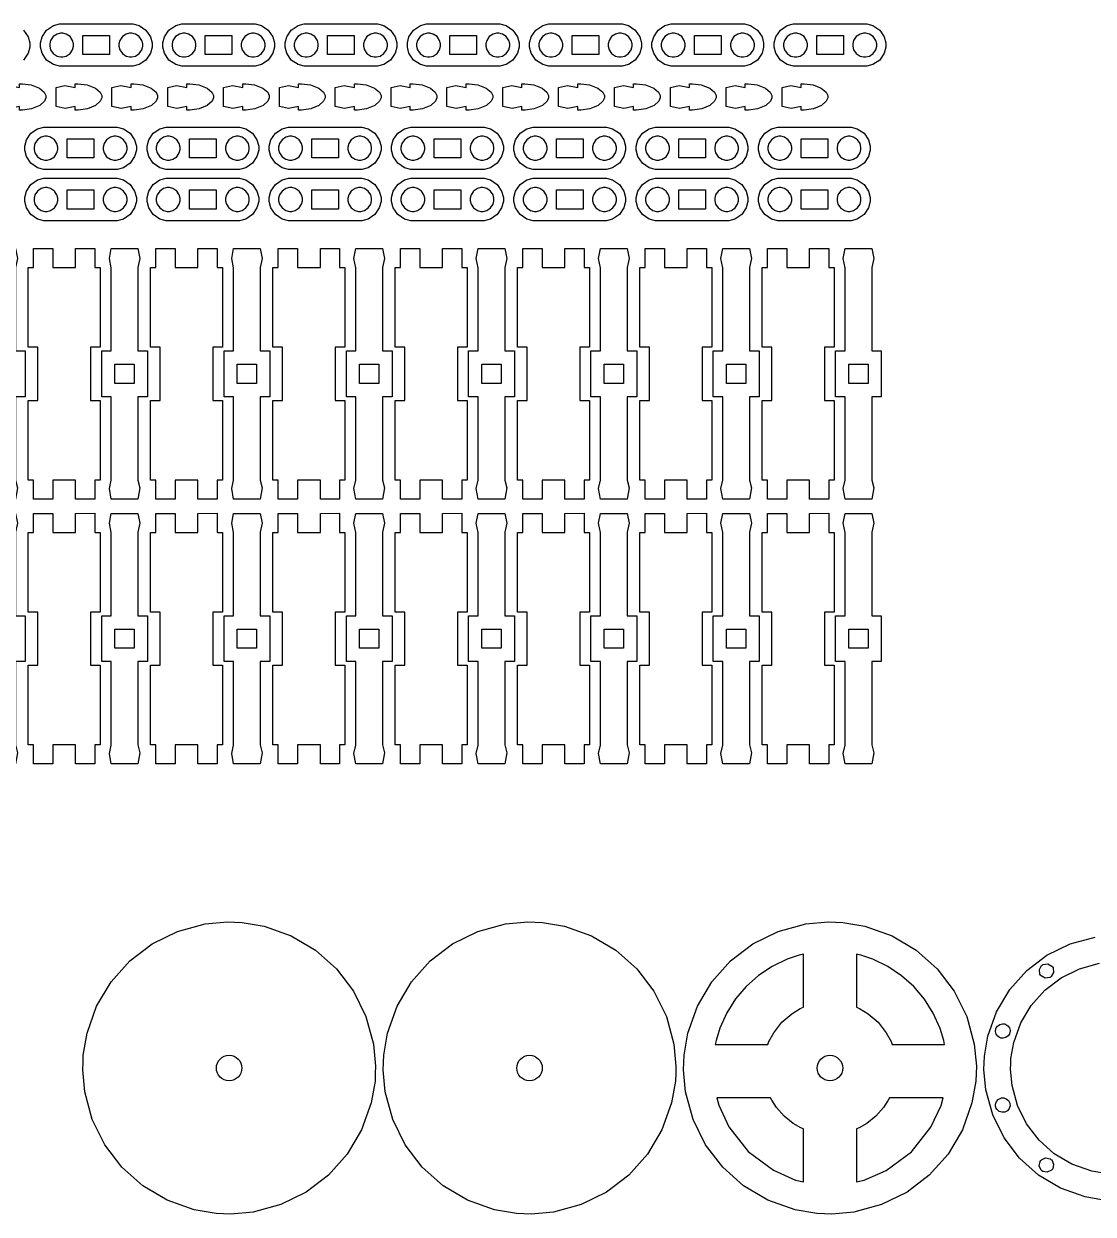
# Model space of a CAD drawing. Extents: x -158 to 1119, y 475 to 1777.
# Drawn here: x 741.7 to 909.5, y 636.1 to 822.9 of the extents above; entities that cross this region are included whole.
import ezdxf

# ---------------------------------------------------------------- set-up
doc = ezdxf.new("R2010")
doc.units = 0
doc.header["$MEASUREMENT"] = 0

msp = doc.modelspace()

# ---------------------------------------------------------------- linework, layer by layer
at = {"color": 0}
for points in [[(741.66, 821.88), (742.38, 820.82), (742.64, 819.85), (742.64, 819.52), (742.64, 819.2), (742.38, 818.23), (741.66, 817.17)], [(911.37, 638.28), (908.24, 638.82), (904.37, 640.19), (900.91, 642.24), (897.92, 644.9), (895.5, 648.08), (893.71, 651.68), (892.64, 655.63), (892.34, 658.8), (892.38, 659.84), (892.42, 660.89), (892.97, 664.02), (894.33, 667.88), (896.39, 671.34), (899.05, 674.32), (902.23, 676.74), (905.85, 678.53), (909.81, 679.59)], [(911.74, 642.43), (909.24, 642.87), (906.15, 643.96), (903.37, 645.6), (900.98, 647.73), (899.04, 650.27), (897.61, 653.16), (896.76, 656.32), (896.51, 658.85), (896.55, 659.68), (896.58, 660.52), (897.02, 663.03), (898.11, 666.11), (899.76, 668.88), (901.89, 671.27), (904.43, 673.21), (907.32, 674.63), (910.49, 675.48)]]:
    msp.add_lwpolyline(points, dxfattribs=at)
for points in [[(758.82, 822.86), (759.8, 822.59), (760.85, 821.88), (761.57, 820.82), (761.83, 819.85), (761.83, 819.52), (761.83, 819.2), (761.57, 818.23), (760.85, 817.17), (759.8, 816.45), (758.82, 816.19), (758.5, 816.19), (747.65, 816.19), (747.32, 816.19), (746.35, 816.45), (745.29, 817.17), (744.57, 818.23), (744.31, 819.2), (744.31, 819.52), (744.31, 819.85), (744.57, 820.82), (745.29, 821.88), (746.35, 822.59), (747.32, 822.86), (747.65, 822.86), (758.5, 822.86)], [(778.01, 822.86), (778.98, 822.59), (780.04, 821.88), (780.76, 820.82), (781.02, 819.85), (781.02, 819.52), (781.02, 819.2), (780.76, 818.23), (780.04, 817.17), (778.98, 816.45), (778.01, 816.19), (777.68, 816.19), (766.84, 816.19), (766.51, 816.19), (765.54, 816.45), (764.48, 817.17), (763.76, 818.23), (763.5, 819.2), (763.5, 819.52), (763.5, 819.85), (763.76, 820.82), (764.48, 821.88), (765.54, 822.59), (766.51, 822.86), (766.84, 822.86), (777.68, 822.86)], [(797.2, 822.86), (798.17, 822.59), (799.24, 821.88), (799.95, 820.82), (800.21, 819.85), (800.21, 819.52), (800.21, 819.2), (799.95, 818.23), (799.24, 817.17), (798.17, 816.45), (797.2, 816.19), (796.88, 816.19), (786.03, 816.19), (785.7, 816.19), (784.73, 816.45), (783.67, 817.17), (782.95, 818.23), (782.69, 819.2), (782.69, 819.52), (782.69, 819.85), (782.95, 820.82), (783.67, 821.88), (784.73, 822.59), (785.7, 822.86), (786.03, 822.86), (796.88, 822.86)], [(816.39, 822.86), (817.36, 822.59), (818.42, 821.88), (819.14, 820.82), (819.4, 819.85), (819.4, 819.52), (819.4, 819.2), (819.14, 818.23), (818.42, 817.17), (817.36, 816.45), (816.39, 816.19), (816.06, 816.19), (805.22, 816.19), (804.89, 816.19), (803.92, 816.45), (802.86, 817.17), (802.14, 818.23), (801.88, 819.2), (801.88, 819.52), (801.88, 819.85), (802.14, 820.82), (802.86, 821.88), (803.92, 822.59), (804.89, 822.86), (805.22, 822.86), (816.06, 822.86)], [(835.58, 822.86), (836.55, 822.59), (837.61, 821.88), (838.33, 820.82), (838.59, 819.85), (838.59, 819.52), (838.59, 819.2), (838.33, 818.23), (837.61, 817.17), (836.55, 816.45), (835.58, 816.19), (835.25, 816.19), (824.41, 816.19), (824.08, 816.19), (823.11, 816.45), (822.05, 817.17), (821.33, 818.23), (821.07, 819.2), (821.07, 819.52), (821.07, 819.85), (821.33, 820.82), (822.05, 821.88), (823.11, 822.59), (824.08, 822.86), (824.41, 822.86), (835.25, 822.86)], [(854.77, 822.86), (855.74, 822.59), (856.8, 821.88), (857.52, 820.82), (857.78, 819.85), (857.78, 819.52), (857.78, 819.2), (857.52, 818.23), (856.8, 817.17), (855.74, 816.45), (854.77, 816.19), (854.45, 816.19), (843.6, 816.19), (843.27, 816.19), (842.3, 816.45), (841.24, 817.17), (840.53, 818.23), (840.26, 819.2), (840.26, 819.52), (840.26, 819.85), (840.53, 820.82), (841.24, 821.88), (842.3, 822.59), (843.27, 822.86), (843.6, 822.86), (854.45, 822.86)], [(873.96, 822.86), (874.93, 822.59), (875.99, 821.88), (876.71, 820.82), (876.97, 819.85), (876.97, 819.52), (876.97, 819.2), (876.71, 818.23), (875.99, 817.17), (874.93, 816.45), (873.96, 816.19), (873.63, 816.19), (862.79, 816.19), (862.46, 816.19), (861.49, 816.45), (860.43, 817.17), (859.71, 818.23), (859.45, 819.2), (859.45, 819.52), (859.45, 819.85), (859.71, 820.82), (860.43, 821.88), (861.49, 822.59), (862.46, 822.86), (862.79, 822.86), (873.63, 822.86)], [(747.47, 821.4), (746.92, 821.25), (746.32, 820.85), (745.92, 820.25), (745.77, 819.71), (745.77, 819.52), (745.77, 819.34), (745.92, 818.79), (746.32, 818.2), (746.92, 817.8), (747.47, 817.65), (747.65, 817.65), (747.83, 817.65), (748.38, 817.8), (748.97, 818.2), (749.37, 818.79), (749.52, 819.34), (749.52, 819.52), (749.52, 819.71), (749.37, 820.25), (748.97, 820.85), (748.38, 821.25), (747.83, 821.4), (747.65, 821.4)], [(755.16, 821.02), (755.16, 818.02), (750.99, 818.02), (750.99, 821.02)], [(758.31, 821.4), (757.77, 821.25), (757.17, 820.85), (756.77, 820.25), (756.62, 819.71), (756.62, 819.52), (756.62, 819.34), (756.77, 818.79), (757.17, 818.2), (757.77, 817.8), (758.31, 817.65), (758.5, 817.65), (758.68, 817.65), (759.22, 817.8), (759.82, 818.2), (760.22, 818.79), (760.37, 819.34), (760.37, 819.52), (760.37, 819.71), (760.22, 820.25), (759.82, 820.85), (759.22, 821.25), (758.68, 821.4), (758.5, 821.4)], [(766.65, 821.4), (766.11, 821.25), (765.51, 820.85), (765.11, 820.25), (764.96, 819.71), (764.96, 819.52), (764.96, 819.34), (765.11, 818.79), (765.51, 818.2), (766.11, 817.8), (766.65, 817.65), (766.84, 817.65), (767.02, 817.65), (767.57, 817.8), (768.16, 818.2), (768.57, 818.79), (768.71, 819.34), (768.71, 819.52), (768.71, 819.71), (768.57, 820.25), (768.16, 820.85), (767.57, 821.25), (767.02, 821.4), (766.84, 821.4)], [(774.35, 821.02), (774.35, 818.02), (770.18, 818.02), (770.18, 821.02)], [(777.5, 821.4), (776.95, 821.25), (776.36, 820.85), (775.96, 820.25), (775.81, 819.71), (775.81, 819.52), (775.81, 819.34), (775.96, 818.79), (776.36, 818.2), (776.95, 817.8), (777.5, 817.65), (777.68, 817.65), (777.87, 817.65), (778.42, 817.8), (779.01, 818.2), (779.41, 818.79), (779.56, 819.34), (779.56, 819.52), (779.56, 819.71), (779.41, 820.25), (779.01, 820.85), (778.42, 821.25), (777.87, 821.4), (777.68, 821.4)], [(785.84, 821.4), (785.3, 821.25), (784.7, 820.85), (784.3, 820.25), (784.15, 819.71), (784.15, 819.52), (784.15, 819.34), (784.3, 818.79), (784.7, 818.2), (785.3, 817.8), (785.84, 817.65), (786.03, 817.65), (786.21, 817.65), (786.76, 817.8), (787.35, 818.2), (787.76, 818.79), (787.9, 819.34), (787.9, 819.52), (787.9, 819.71), (787.76, 820.25), (787.35, 820.85), (786.76, 821.25), (786.21, 821.4), (786.03, 821.4)], [(793.54, 821.02), (793.54, 818.02), (789.37, 818.02), (789.37, 821.02)], [(796.69, 821.4), (796.15, 821.25), (795.55, 820.85), (795.15, 820.25), (795, 819.71), (795, 819.52), (795, 819.34), (795.15, 818.79), (795.55, 818.2), (796.15, 817.8), (796.69, 817.65), (796.88, 817.65), (797.06, 817.65), (797.61, 817.8), (798.2, 818.2), (798.6, 818.79), (798.75, 819.34), (798.75, 819.52), (798.75, 819.71), (798.6, 820.25), (798.2, 820.85), (797.61, 821.25), (797.06, 821.4), (796.88, 821.4)], [(805.04, 821.4), (804.49, 821.25), (803.89, 820.85), (803.49, 820.25), (803.34, 819.71), (803.34, 819.52), (803.34, 819.34), (803.49, 818.79), (803.89, 818.2), (804.49, 817.8), (805.04, 817.65), (805.22, 817.65), (805.4, 817.65), (805.95, 817.8), (806.55, 818.2), (806.95, 818.79), (807.09, 819.34), (807.09, 819.52), (807.09, 819.71), (806.95, 820.25), (806.55, 820.85), (805.95, 821.25), (805.4, 821.4), (805.22, 821.4)], [(812.73, 821.02), (812.73, 818.02), (808.56, 818.02), (808.56, 821.02)], [(815.88, 821.4), (815.33, 821.25), (814.74, 820.85), (814.33, 820.25), (814.19, 819.71), (814.19, 819.52), (814.19, 819.34), (814.33, 818.79), (814.74, 818.2), (815.33, 817.8), (815.88, 817.65), (816.06, 817.65), (816.25, 817.65), (816.79, 817.8), (817.39, 818.2), (817.79, 818.79), (817.94, 819.34), (817.94, 819.52), (817.94, 819.71), (817.79, 820.25), (817.39, 820.85), (816.79, 821.25), (816.25, 821.4), (816.06, 821.4)], [(824.23, 821.4), (823.68, 821.25), (823.08, 820.85), (822.68, 820.25), (822.53, 819.71), (822.53, 819.52), (822.53, 819.34), (822.68, 818.79), (823.08, 818.2), (823.68, 817.8), (824.23, 817.65), (824.41, 817.65), (824.59, 817.65), (825.14, 817.8), (825.73, 818.2), (826.14, 818.79), (826.28, 819.34), (826.28, 819.52), (826.28, 819.71), (826.14, 820.25), (825.73, 820.85), (825.14, 821.25), (824.59, 821.4), (824.41, 821.4)], [(831.92, 821.02), (831.92, 818.02), (827.75, 818.02), (827.75, 821.02)], [(835.07, 821.4), (834.52, 821.25), (833.93, 820.85), (833.53, 820.25), (833.38, 819.71), (833.38, 819.52), (833.38, 819.34), (833.53, 818.79), (833.93, 818.2), (834.52, 817.8), (835.07, 817.65), (835.25, 817.65), (835.44, 817.65), (835.98, 817.8), (836.58, 818.2), (836.98, 818.79), (837.13, 819.34), (837.13, 819.52), (837.13, 819.71), (836.98, 820.25), (836.58, 820.85), (835.98, 821.25), (835.44, 821.4), (835.25, 821.4)], [(843.41, 821.4), (842.87, 821.25), (842.27, 820.85), (841.87, 820.25), (841.72, 819.71), (841.72, 819.52), (841.72, 819.34), (841.87, 818.79), (842.27, 818.2), (842.87, 817.8), (843.41, 817.65), (843.6, 817.65), (843.78, 817.65), (844.33, 817.8), (844.92, 818.2), (845.33, 818.79), (845.47, 819.34), (845.47, 819.52), (845.47, 819.71), (845.33, 820.25), (844.92, 820.85), (844.33, 821.25), (843.78, 821.4), (843.6, 821.4)], [(851.11, 821.02), (851.11, 818.02), (846.94, 818.02), (846.94, 821.02)], [(854.26, 821.4), (853.72, 821.25), (853.12, 820.85), (852.72, 820.25), (852.57, 819.71), (852.57, 819.52), (852.57, 819.34), (852.72, 818.79), (853.12, 818.2), (853.72, 817.8), (854.26, 817.65), (854.45, 817.65), (854.63, 817.65), (855.17, 817.8), (855.77, 818.2), (856.17, 818.79), (856.32, 819.34), (856.32, 819.52), (856.32, 819.71), (856.17, 820.25), (855.77, 820.85), (855.17, 821.25), (854.63, 821.4), (854.45, 821.4)], [(862.61, 821.4), (862.06, 821.25), (861.46, 820.85), (861.06, 820.25), (860.91, 819.71), (860.91, 819.52), (860.91, 819.34), (861.06, 818.79), (861.46, 818.2), (862.06, 817.8), (862.61, 817.65), (862.79, 817.65), (862.97, 817.65), (863.52, 817.8), (864.12, 818.2), (864.51, 818.79), (864.67, 819.34), (864.67, 819.52), (864.67, 819.71), (864.51, 820.25), (864.12, 820.85), (863.52, 821.25), (862.97, 821.4), (862.79, 821.4)], [(870.3, 821.02), (870.3, 818.02), (866.13, 818.02), (866.13, 821.02)], [(873.45, 821.4), (872.9, 821.25), (872.31, 820.85), (871.9, 820.25), (871.76, 819.71), (871.76, 819.52), (871.76, 819.34), (871.9, 818.79), (872.31, 818.2), (872.9, 817.8), (873.45, 817.65), (873.63, 817.65), (873.82, 817.65), (874.36, 817.8), (874.96, 818.2), (875.36, 818.79), (875.51, 819.34), (875.51, 819.52), (875.51, 819.71), (875.36, 820.25), (874.96, 820.85), (874.36, 821.25), (873.82, 821.4), (873.63, 821.4)], [(739.41, 813.17), (741.01, 812.87), (741.01, 813.46), (741.48, 813.46), (742.88, 813.27), (744.18, 812.78), (744.93, 812.12), (745.18, 811.6), (745.18, 811.43), (745.18, 811.25), (744.95, 810.72), (744.22, 810.03), (742.93, 809.5), (741.49, 809.29), (741.01, 809.29), (741.01, 809.88), (739.45, 809.58), (738.01, 809.88), (738.01, 812.87)], [(748.17, 813.17), (749.77, 812.87), (749.77, 813.46), (750.24, 813.46), (751.64, 813.27), (752.94, 812.78), (753.7, 812.12), (753.94, 811.6), (753.94, 811.43), (753.94, 811.25), (753.71, 810.72), (752.98, 810.03), (751.69, 809.5), (750.25, 809.29), (749.77, 809.29), (749.77, 809.88), (748.21, 809.58), (746.77, 809.88), (746.77, 812.87)], [(756.93, 813.17), (758.53, 812.87), (758.53, 813.46), (759, 813.46), (760.4, 813.27), (761.7, 812.78), (762.46, 812.12), (762.71, 811.6), (762.71, 811.43), (762.71, 811.25), (762.47, 810.72), (761.74, 810.03), (760.45, 809.5), (759.01, 809.29), (758.53, 809.29), (758.53, 809.88), (756.97, 809.58), (755.53, 809.88), (755.53, 812.87)], [(765.69, 813.17), (767.29, 812.87), (767.29, 813.46), (767.76, 813.46), (769.16, 813.27), (770.46, 812.78), (771.21, 812.12), (771.47, 811.6), (771.47, 811.43), (771.47, 811.25), (771.24, 810.72), (770.5, 810.03), (769.21, 809.5), (767.77, 809.29), (767.29, 809.29), (767.29, 809.88), (765.73, 809.58), (764.29, 809.88), (764.29, 812.87)], [(774.45, 813.17), (776.05, 812.87), (776.05, 813.46), (776.52, 813.46), (777.92, 813.27), (779.22, 812.78), (779.98, 812.12), (780.22, 811.6), (780.22, 811.43), (780.22, 811.25), (780, 810.72), (779.27, 810.03), (777.97, 809.5), (776.53, 809.29), (776.05, 809.29), (776.05, 809.88), (774.5, 809.58), (773.05, 809.88), (773.05, 812.87)], [(783.21, 813.17), (784.81, 812.87), (784.81, 813.46), (785.28, 813.46), (786.68, 813.27), (787.98, 812.78), (788.74, 812.12), (788.99, 811.6), (788.99, 811.43), (788.99, 811.25), (788.75, 810.72), (788.02, 810.03), (786.73, 809.5), (785.29, 809.29), (784.81, 809.29), (784.81, 809.88), (783.26, 809.58), (781.81, 809.88), (781.81, 812.87)], [(791.97, 813.17), (793.57, 812.87), (793.57, 813.46), (794.04, 813.46), (795.44, 813.27), (796.74, 812.78), (797.5, 812.12), (797.75, 811.6), (797.75, 811.43), (797.75, 811.25), (797.52, 810.72), (796.78, 810.03), (795.49, 809.5), (794.05, 809.29), (793.57, 809.29), (793.57, 809.88), (792.01, 809.58), (790.57, 809.88), (790.57, 812.87)], [(800.73, 813.17), (802.34, 812.87), (802.34, 813.46), (802.8, 813.46), (804.2, 813.27), (805.5, 812.78), (806.26, 812.12), (806.51, 811.6), (806.51, 811.43), (806.51, 811.25), (806.28, 810.72), (805.55, 810.03), (804.25, 809.5), (802.81, 809.29), (802.34, 809.29), (802.34, 809.88), (800.78, 809.58), (799.33, 809.88), (799.33, 812.87)], [(809.49, 813.17), (811.1, 812.87), (811.1, 813.46), (811.56, 813.46), (812.96, 813.27), (814.26, 812.78), (815.02, 812.12), (815.27, 811.6), (815.27, 811.43), (815.27, 811.25), (815.04, 810.72), (814.31, 810.03), (813.01, 809.5), (811.57, 809.29), (811.1, 809.29), (811.1, 809.88), (809.54, 809.58), (808.09, 809.88), (808.09, 812.87)], [(818.25, 813.17), (819.86, 812.87), (819.86, 813.46), (820.32, 813.46), (821.72, 813.27), (823.02, 812.78), (823.78, 812.12), (824.03, 811.6), (824.03, 811.43), (824.03, 811.25), (823.8, 810.72), (823.07, 810.03), (821.77, 809.5), (820.34, 809.29), (819.86, 809.29), (819.86, 809.88), (818.3, 809.58), (816.85, 809.88), (816.85, 812.87)], [(827.01, 813.17), (828.62, 812.87), (828.62, 813.46), (829.08, 813.46), (830.48, 813.27), (831.78, 812.78), (832.54, 812.12), (832.79, 811.6), (832.79, 811.43), (832.79, 811.25), (832.56, 810.72), (831.83, 810.03), (830.53, 809.5), (829.1, 809.29), (828.62, 809.29), (828.62, 809.88), (827.06, 809.58), (825.61, 809.88), (825.61, 812.87)], [(835.77, 813.17), (837.38, 812.87), (837.38, 813.46), (837.84, 813.46), (839.24, 813.27), (840.54, 812.78), (841.3, 812.12), (841.55, 811.6), (841.55, 811.43), (841.55, 811.25), (841.32, 810.72), (840.59, 810.03), (839.29, 809.5), (837.85, 809.29), (837.38, 809.29), (837.38, 809.88), (835.82, 809.58), (834.38, 809.88), (834.38, 812.87)], [(844.54, 813.17), (846.14, 812.87), (846.14, 813.46), (846.6, 813.46), (848, 813.27), (849.31, 812.78), (850.06, 812.12), (850.31, 811.6), (850.31, 811.43), (850.31, 811.25), (850.08, 810.72), (849.35, 810.03), (848.06, 809.5), (846.62, 809.29), (846.14, 809.29), (846.14, 809.88), (844.58, 809.58), (843.14, 809.88), (843.14, 812.87)], [(853.3, 813.17), (854.9, 812.87), (854.9, 813.46), (855.37, 813.46), (856.76, 813.27), (858.07, 812.78), (858.82, 812.12), (859.07, 811.6), (859.07, 811.43), (859.07, 811.25), (858.84, 810.72), (858.11, 810.03), (856.82, 809.5), (855.38, 809.29), (854.9, 809.29), (854.9, 809.88), (853.34, 809.58), (851.9, 809.88), (851.9, 812.87)], [(862.06, 813.17), (863.66, 812.87), (863.66, 813.46), (864.13, 813.46), (865.53, 813.27), (866.82, 812.78), (867.58, 812.12), (867.83, 811.6), (867.83, 811.43), (867.83, 811.25), (867.6, 810.72), (866.87, 810.03), (865.58, 809.5), (864.14, 809.29), (863.66, 809.29), (863.66, 809.88), (862.1, 809.58), (860.66, 809.88), (860.66, 812.87)], [(756.35, 806.66), (757.33, 806.4), (758.39, 805.69), (759.1, 804.63), (759.37, 803.66), (759.37, 803.34), (759.37, 803.01), (759.1, 802.04), (758.39, 800.98), (757.33, 800.27), (756.35, 800), (756.03, 800), (745.18, 800), (744.86, 800), (743.88, 800.27), (742.82, 800.98), (742.11, 802.04), (741.85, 803.01), (741.85, 803.34), (741.85, 803.66), (742.11, 804.63), (742.82, 805.69), (743.88, 806.4), (744.86, 806.66), (745.18, 806.66), (756.03, 806.66)], [(745, 805.21), (744.45, 805.06), (743.86, 804.66), (743.45, 804.06), (743.31, 803.52), (743.31, 803.34), (743.31, 803.15), (743.45, 802.61), (743.86, 802.01), (744.45, 801.61), (745, 801.46), (745.18, 801.46), (745.36, 801.46), (745.91, 801.61), (746.51, 802.01), (746.91, 802.61), (747.06, 803.15), (747.06, 803.34), (747.06, 803.52), (746.91, 804.06), (746.51, 804.66), (745.91, 805.06), (745.36, 805.21), (745.18, 805.21)], [(755.84, 805.21), (755.3, 805.06), (754.7, 804.66), (754.3, 804.06), (754.15, 803.52), (754.15, 803.34), (754.15, 803.15), (754.3, 802.61), (754.7, 802.01), (755.3, 801.61), (755.84, 801.46), (756.03, 801.46), (756.21, 801.46), (756.76, 801.61), (757.35, 802.01), (757.76, 802.61), (757.9, 803.15), (757.9, 803.34), (757.9, 803.52), (757.76, 804.06), (757.35, 804.66), (756.76, 805.06), (756.21, 805.21), (756.03, 805.21)], [(775.54, 806.66), (776.52, 806.4), (777.58, 805.69), (778.29, 804.63), (778.56, 803.66), (778.56, 803.34), (778.56, 803.01), (778.29, 802.04), (777.58, 800.98), (776.52, 800.27), (775.54, 800), (775.22, 800), (764.37, 800), (764.05, 800), (763.07, 800.27), (762.01, 800.98), (761.3, 802.04), (761.04, 803.01), (761.04, 803.34), (761.04, 803.66), (761.3, 804.63), (762.01, 805.69), (763.07, 806.4), (764.05, 806.66), (764.37, 806.66), (775.22, 806.66)], [(764.19, 805.21), (763.64, 805.06), (763.04, 804.66), (762.64, 804.06), (762.5, 803.52), (762.5, 803.34), (762.5, 803.15), (762.64, 802.61), (763.04, 802.01), (763.64, 801.61), (764.19, 801.46), (764.37, 801.46), (764.55, 801.46), (765.1, 801.61), (765.7, 802.01), (766.1, 802.61), (766.25, 803.15), (766.25, 803.34), (766.25, 803.52), (766.1, 804.06), (765.7, 804.66), (765.1, 805.06), (764.55, 805.21), (764.37, 805.21)], [(775.04, 805.21), (774.49, 805.06), (773.89, 804.66), (773.49, 804.06), (773.35, 803.52), (773.35, 803.34), (773.35, 803.15), (773.49, 802.61), (773.89, 802.01), (774.49, 801.61), (775.04, 801.46), (775.22, 801.46), (775.4, 801.46), (775.95, 801.61), (776.55, 802.01), (776.95, 802.61), (777.09, 803.15), (777.09, 803.34), (777.09, 803.52), (776.95, 804.06), (776.55, 804.66), (775.95, 805.06), (775.4, 805.21), (775.22, 805.21)], [(794.73, 806.66), (795.71, 806.4), (796.77, 805.69), (797.48, 804.63), (797.75, 803.66), (797.75, 803.34), (797.75, 803.01), (797.48, 802.04), (796.77, 800.98), (795.71, 800.27), (794.73, 800), (794.41, 800), (783.56, 800), (783.24, 800), (782.26, 800.27), (781.2, 800.98), (780.49, 802.04), (780.22, 803.01), (780.22, 803.34), (780.22, 803.66), (780.49, 804.63), (781.2, 805.69), (782.26, 806.4), (783.24, 806.66), (783.56, 806.66), (794.41, 806.66)], [(783.38, 805.21), (782.83, 805.06), (782.24, 804.66), (781.83, 804.06), (781.69, 803.52), (781.69, 803.34), (781.69, 803.15), (781.83, 802.61), (782.24, 802.01), (782.83, 801.61), (783.38, 801.46), (783.56, 801.46), (783.75, 801.46), (784.29, 801.61), (784.89, 802.01), (785.29, 802.61), (785.44, 803.15), (785.44, 803.34), (785.44, 803.52), (785.29, 804.06), (784.89, 804.66), (784.29, 805.06), (783.75, 805.21), (783.56, 805.21)], [(794.23, 805.21), (793.68, 805.06), (793.08, 804.66), (792.68, 804.06), (792.53, 803.52), (792.53, 803.34), (792.53, 803.15), (792.68, 802.61), (793.08, 802.01), (793.68, 801.61), (794.23, 801.46), (794.41, 801.46), (794.59, 801.46), (795.14, 801.61), (795.73, 802.01), (796.14, 802.61), (796.28, 803.15), (796.28, 803.34), (796.28, 803.52), (796.14, 804.06), (795.73, 804.66), (795.14, 805.06), (794.59, 805.21), (794.41, 805.21)], [(813.92, 806.66), (814.9, 806.4), (815.96, 805.69), (816.67, 804.63), (816.94, 803.66), (816.94, 803.34), (816.94, 803.01), (816.67, 802.04), (815.96, 800.98), (814.9, 800.27), (813.92, 800), (813.6, 800), (802.75, 800), (802.43, 800), (801.45, 800.27), (800.39, 800.98), (799.68, 802.04), (799.42, 803.01), (799.42, 803.34), (799.42, 803.66), (799.68, 804.63), (800.39, 805.69), (801.45, 806.4), (802.43, 806.66), (802.75, 806.66), (813.6, 806.66)], [(802.57, 805.21), (802.02, 805.06), (801.43, 804.66), (801.02, 804.06), (800.88, 803.52), (800.88, 803.34), (800.88, 803.15), (801.02, 802.61), (801.43, 802.01), (802.02, 801.61), (802.57, 801.46), (802.75, 801.46), (802.93, 801.46), (803.48, 801.61), (804.08, 802.01), (804.48, 802.61), (804.63, 803.15), (804.63, 803.34), (804.63, 803.52), (804.48, 804.06), (804.08, 804.66), (803.48, 805.06), (802.93, 805.21), (802.75, 805.21)], [(813.42, 805.21), (812.87, 805.06), (812.27, 804.66), (811.87, 804.06), (811.72, 803.52), (811.72, 803.34), (811.72, 803.15), (811.87, 802.61), (812.27, 802.01), (812.87, 801.61), (813.42, 801.46), (813.6, 801.46), (813.78, 801.46), (814.33, 801.61), (814.92, 802.01), (815.33, 802.61), (815.47, 803.15), (815.47, 803.34), (815.47, 803.52), (815.33, 804.06), (814.92, 804.66), (814.33, 805.06), (813.78, 805.21), (813.6, 805.21)], [(833.11, 806.66), (834.09, 806.4), (835.15, 805.69), (835.86, 804.63), (836.13, 803.66), (836.13, 803.34), (836.13, 803.01), (835.86, 802.04), (835.15, 800.98), (834.09, 800.27), (833.11, 800), (832.79, 800), (821.94, 800), (821.62, 800), (820.64, 800.27), (819.58, 800.98), (818.86, 802.04), (818.6, 803.01), (818.6, 803.34), (818.6, 803.66), (818.86, 804.63), (819.58, 805.69), (820.64, 806.4), (821.62, 806.66), (821.94, 806.66), (832.79, 806.66)], [(821.76, 805.21), (821.21, 805.06), (820.62, 804.66), (820.22, 804.06), (820.07, 803.52), (820.07, 803.34), (820.07, 803.15), (820.22, 802.61), (820.62, 802.01), (821.21, 801.61), (821.76, 801.46), (821.94, 801.46), (822.12, 801.46), (822.67, 801.61), (823.27, 802.01), (823.67, 802.61), (823.82, 803.15), (823.82, 803.34), (823.82, 803.52), (823.67, 804.06), (823.27, 804.66), (822.67, 805.06), (822.12, 805.21), (821.94, 805.21)], [(832.61, 805.21), (832.06, 805.06), (831.46, 804.66), (831.06, 804.06), (830.92, 803.52), (830.92, 803.34), (830.92, 803.15), (831.06, 802.61), (831.46, 802.01), (832.06, 801.61), (832.61, 801.46), (832.79, 801.46), (832.97, 801.46), (833.52, 801.61), (834.12, 802.01), (834.52, 802.61), (834.67, 803.15), (834.67, 803.34), (834.67, 803.52), (834.52, 804.06), (834.12, 804.66), (833.52, 805.06), (832.97, 805.21), (832.79, 805.21)], [(852.3, 806.66), (853.28, 806.4), (854.34, 805.69), (855.05, 804.63), (855.32, 803.66), (855.32, 803.34), (855.32, 803.01), (855.05, 802.04), (854.34, 800.98), (853.28, 800.27), (852.3, 800), (851.98, 800), (841.13, 800), (840.81, 800), (839.83, 800.27), (838.77, 800.98), (838.06, 802.04), (837.79, 803.01), (837.79, 803.34), (837.79, 803.66), (838.06, 804.63), (838.77, 805.69), (839.83, 806.4), (840.81, 806.66), (841.13, 806.66), (851.98, 806.66)], [(840.95, 805.21), (840.4, 805.06), (839.81, 804.66), (839.4, 804.06), (839.26, 803.52), (839.26, 803.34), (839.26, 803.15), (839.4, 802.61), (839.81, 802.01), (840.4, 801.61), (840.95, 801.46), (841.13, 801.46), (841.32, 801.46), (841.86, 801.61), (842.46, 802.01), (842.86, 802.61), (843.01, 803.15), (843.01, 803.34), (843.01, 803.52), (842.86, 804.06), (842.46, 804.66), (841.86, 805.06), (841.32, 805.21), (841.13, 805.21)], [(851.8, 805.21), (851.25, 805.06), (850.65, 804.66), (850.25, 804.06), (850.1, 803.52), (850.1, 803.34), (850.1, 803.15), (850.25, 802.61), (850.65, 802.01), (851.25, 801.61), (851.8, 801.46), (851.98, 801.46), (852.16, 801.46), (852.71, 801.61), (853.3, 802.01), (853.7, 802.61), (853.85, 803.15), (853.85, 803.34), (853.85, 803.52), (853.7, 804.06), (853.3, 804.66), (852.71, 805.06), (852.16, 805.21), (851.98, 805.21)], [(871.49, 806.66), (872.47, 806.4), (873.53, 805.69), (874.24, 804.63), (874.5, 803.66), (874.5, 803.34), (874.5, 803.01), (874.24, 802.04), (873.53, 800.98), (872.47, 800.27), (871.49, 800), (871.17, 800), (860.32, 800), (859.99, 800), (859.02, 800.27), (857.96, 800.98), (857.25, 802.04), (856.99, 803.01), (856.99, 803.34), (856.99, 803.66), (857.25, 804.63), (857.96, 805.69), (859.02, 806.4), (859.99, 806.66), (860.32, 806.66), (871.17, 806.66)], [(860.14, 805.21), (859.59, 805.06), (859, 804.66), (858.59, 804.06), (858.45, 803.52), (858.45, 803.34), (858.45, 803.15), (858.59, 802.61), (859, 802.01), (859.59, 801.61), (860.14, 801.46), (860.32, 801.46), (860.5, 801.46), (861.05, 801.61), (861.65, 802.01), (862.05, 802.61), (862.2, 803.15), (862.2, 803.34), (862.2, 803.52), (862.05, 804.06), (861.65, 804.66), (861.05, 805.06), (860.5, 805.21), (860.32, 805.21)], [(870.98, 805.21), (870.44, 805.06), (869.84, 804.66), (869.44, 804.06), (869.29, 803.52), (869.29, 803.34), (869.29, 803.15), (869.44, 802.61), (869.84, 802.01), (870.44, 801.61), (870.98, 801.46), (871.17, 801.46), (871.35, 801.46), (871.9, 801.61), (872.49, 802.01), (872.9, 802.61), (873.04, 803.15), (873.04, 803.34), (873.04, 803.52), (872.9, 804.06), (872.49, 804.66), (871.9, 805.06), (871.35, 805.21), (871.17, 805.21)], [(752.69, 804.83), (752.69, 801.84), (748.52, 801.84), (748.52, 804.83)], [(771.88, 804.83), (771.88, 801.84), (767.71, 801.84), (767.71, 804.83)], [(791.07, 804.83), (791.07, 801.84), (786.9, 801.84), (786.9, 804.83)], [(810.26, 804.83), (810.26, 801.84), (806.09, 801.84), (806.09, 804.83)], [(829.45, 804.83), (829.45, 801.84), (825.28, 801.84), (825.28, 804.83)], [(848.64, 804.83), (848.64, 801.84), (844.47, 801.84), (844.47, 804.83)], [(867.83, 804.83), (867.83, 801.84), (863.66, 801.84), (863.66, 804.83)], [(756.35, 798.63), (757.33, 798.37), (758.39, 797.65), (759.1, 796.59), (759.37, 795.62), (759.37, 795.29), (759.37, 794.97), (759.1, 794), (758.39, 792.94), (757.33, 792.23), (756.35, 791.96), (756.03, 791.96), (745.18, 791.96), (744.86, 791.96), (743.88, 792.23), (742.82, 792.94), (742.11, 794), (741.85, 794.97), (741.85, 795.29), (741.85, 795.62), (742.11, 796.59), (742.82, 797.65), (743.88, 798.37), (744.86, 798.63), (745.18, 798.63), (756.03, 798.63)], [(775.54, 798.63), (776.52, 798.37), (777.58, 797.65), (778.29, 796.59), (778.56, 795.62), (778.56, 795.29), (778.56, 794.97), (778.29, 794), (777.58, 792.94), (776.52, 792.23), (775.54, 791.96), (775.22, 791.96), (764.37, 791.96), (764.05, 791.96), (763.07, 792.23), (762.01, 792.94), (761.3, 794), (761.04, 794.97), (761.04, 795.29), (761.04, 795.62), (761.3, 796.59), (762.01, 797.65), (763.07, 798.37), (764.05, 798.63), (764.37, 798.63), (775.22, 798.63)], [(794.73, 798.63), (795.71, 798.37), (796.77, 797.65), (797.48, 796.59), (797.75, 795.62), (797.75, 795.29), (797.75, 794.97), (797.48, 794), (796.77, 792.94), (795.71, 792.23), (794.73, 791.96), (794.41, 791.96), (783.56, 791.96), (783.24, 791.96), (782.26, 792.23), (781.2, 792.94), (780.49, 794), (780.22, 794.97), (780.22, 795.29), (780.22, 795.62), (780.49, 796.59), (781.2, 797.65), (782.26, 798.37), (783.24, 798.63), (783.56, 798.63), (794.41, 798.63)], [(813.92, 798.63), (814.9, 798.37), (815.96, 797.65), (816.67, 796.59), (816.94, 795.62), (816.94, 795.29), (816.94, 794.97), (816.67, 794), (815.96, 792.94), (814.9, 792.23), (813.92, 791.96), (813.6, 791.96), (802.75, 791.96), (802.43, 791.96), (801.45, 792.23), (800.39, 792.94), (799.68, 794), (799.42, 794.97), (799.42, 795.29), (799.42, 795.62), (799.68, 796.59), (800.39, 797.65), (801.45, 798.37), (802.43, 798.63), (802.75, 798.63), (813.6, 798.63)], [(833.11, 798.63), (834.09, 798.37), (835.15, 797.65), (835.86, 796.59), (836.13, 795.62), (836.13, 795.29), (836.13, 794.97), (835.86, 794), (835.15, 792.94), (834.09, 792.23), (833.11, 791.96), (832.79, 791.96), (821.94, 791.96), (821.62, 791.96), (820.64, 792.23), (819.58, 792.94), (818.86, 794), (818.6, 794.97), (818.6, 795.29), (818.6, 795.62), (818.86, 796.59), (819.58, 797.65), (820.64, 798.37), (821.62, 798.63), (821.94, 798.63), (832.79, 798.63)], [(852.3, 798.63), (853.28, 798.37), (854.34, 797.65), (855.05, 796.59), (855.32, 795.62), (855.32, 795.29), (855.32, 794.97), (855.05, 794), (854.34, 792.94), (853.28, 792.23), (852.3, 791.96), (851.98, 791.96), (841.13, 791.96), (840.81, 791.96), (839.83, 792.23), (838.77, 792.94), (838.06, 794), (837.79, 794.97), (837.79, 795.29), (837.79, 795.62), (838.06, 796.59), (838.77, 797.65), (839.83, 798.37), (840.81, 798.63), (841.13, 798.63), (851.98, 798.63)], [(871.49, 798.63), (872.47, 798.37), (873.53, 797.65), (874.24, 796.59), (874.5, 795.62), (874.5, 795.29), (874.5, 794.97), (874.24, 794), (873.53, 792.94), (872.47, 792.23), (871.49, 791.96), (871.17, 791.96), (860.32, 791.96), (859.99, 791.96), (859.02, 792.23), (857.96, 792.94), (857.25, 794), (856.99, 794.97), (856.99, 795.29), (856.99, 795.62), (857.25, 796.59), (857.96, 797.65), (859.02, 798.37), (859.99, 798.63), (860.32, 798.63), (871.17, 798.63)], [(745, 797.17), (744.45, 797.02), (743.86, 796.62), (743.45, 796.03), (743.31, 795.48), (743.31, 795.29), (743.31, 795.11), (743.45, 794.57), (743.86, 793.97), (744.45, 793.57), (745, 793.42), (745.18, 793.42), (745.36, 793.42), (745.91, 793.57), (746.51, 793.97), (746.91, 794.57), (747.06, 795.11), (747.06, 795.29), (747.06, 795.48), (746.91, 796.03), (746.51, 796.62), (745.91, 797.02), (745.36, 797.17), (745.18, 797.17)], [(752.69, 796.79), (752.69, 793.8), (748.52, 793.8), (748.52, 796.79)], [(755.84, 797.17), (755.3, 797.02), (754.7, 796.62), (754.3, 796.03), (754.15, 795.48), (754.15, 795.29), (754.15, 795.11), (754.3, 794.57), (754.7, 793.97), (755.3, 793.57), (755.84, 793.42), (756.03, 793.42), (756.21, 793.42), (756.76, 793.57), (757.35, 793.97), (757.76, 794.57), (757.9, 795.11), (757.9, 795.29), (757.9, 795.48), (757.76, 796.03), (757.35, 796.62), (756.76, 797.02), (756.21, 797.17), (756.03, 797.17)], [(764.19, 797.17), (763.64, 797.02), (763.04, 796.62), (762.64, 796.03), (762.5, 795.48), (762.5, 795.29), (762.5, 795.11), (762.64, 794.57), (763.04, 793.97), (763.64, 793.57), (764.19, 793.42), (764.37, 793.42), (764.55, 793.42), (765.1, 793.57), (765.7, 793.97), (766.1, 794.57), (766.25, 795.11), (766.25, 795.29), (766.25, 795.48), (766.1, 796.03), (765.7, 796.62), (765.1, 797.02), (764.55, 797.17), (764.37, 797.17)], [(771.88, 796.79), (771.88, 793.8), (767.71, 793.8), (767.71, 796.79)], [(775.04, 797.17), (774.49, 797.02), (773.89, 796.62), (773.49, 796.03), (773.35, 795.48), (773.35, 795.29), (773.35, 795.11), (773.49, 794.57), (773.89, 793.97), (774.49, 793.57), (775.04, 793.42), (775.22, 793.42), (775.4, 793.42), (775.95, 793.57), (776.55, 793.97), (776.95, 794.57), (777.09, 795.11), (777.09, 795.29), (777.09, 795.48), (776.95, 796.03), (776.55, 796.62), (775.95, 797.02), (775.4, 797.17), (775.22, 797.17)], [(783.38, 797.17), (782.83, 797.02), (782.24, 796.62), (781.83, 796.03), (781.69, 795.48), (781.69, 795.29), (781.69, 795.11), (781.83, 794.57), (782.24, 793.97), (782.83, 793.57), (783.38, 793.42), (783.56, 793.42), (783.75, 793.42), (784.29, 793.57), (784.89, 793.97), (785.29, 794.57), (785.44, 795.11), (785.44, 795.29), (785.44, 795.48), (785.29, 796.03), (784.89, 796.62), (784.29, 797.02), (783.75, 797.17), (783.56, 797.17)], [(791.07, 796.79), (791.07, 793.8), (786.9, 793.8), (786.9, 796.79)], [(794.23, 797.17), (793.68, 797.02), (793.08, 796.62), (792.68, 796.03), (792.53, 795.48), (792.53, 795.29), (792.53, 795.11), (792.68, 794.57), (793.08, 793.97), (793.68, 793.57), (794.23, 793.42), (794.41, 793.42), (794.59, 793.42), (795.14, 793.57), (795.73, 793.97), (796.14, 794.57), (796.28, 795.11), (796.28, 795.29), (796.28, 795.48), (796.14, 796.03), (795.73, 796.62), (795.14, 797.02), (794.59, 797.17), (794.41, 797.17)], [(802.57, 797.17), (802.02, 797.02), (801.43, 796.62), (801.02, 796.03), (800.88, 795.48), (800.88, 795.29), (800.88, 795.11), (801.02, 794.57), (801.43, 793.97), (802.02, 793.57), (802.57, 793.42), (802.75, 793.42), (802.93, 793.42), (803.48, 793.57), (804.08, 793.97), (804.48, 794.57), (804.63, 795.11), (804.63, 795.29), (804.63, 795.48), (804.48, 796.03), (804.08, 796.62), (803.48, 797.02), (802.93, 797.17), (802.75, 797.17)], [(810.26, 796.79), (810.26, 793.8), (806.09, 793.8), (806.09, 796.79)], [(813.42, 797.17), (812.87, 797.02), (812.27, 796.62), (811.87, 796.03), (811.72, 795.48), (811.72, 795.29), (811.72, 795.11), (811.87, 794.57), (812.27, 793.97), (812.87, 793.57), (813.42, 793.42), (813.6, 793.42), (813.78, 793.42), (814.33, 793.57), (814.92, 793.97), (815.33, 794.57), (815.47, 795.11), (815.47, 795.29), (815.47, 795.48), (815.33, 796.03), (814.92, 796.62), (814.33, 797.02), (813.78, 797.17), (813.6, 797.17)], [(821.76, 797.17), (821.21, 797.02), (820.62, 796.62), (820.22, 796.03), (820.07, 795.48), (820.07, 795.29), (820.07, 795.11), (820.22, 794.57), (820.62, 793.97), (821.21, 793.57), (821.76, 793.42), (821.94, 793.42), (822.12, 793.42), (822.67, 793.57), (823.27, 793.97), (823.67, 794.57), (823.82, 795.11), (823.82, 795.29), (823.82, 795.48), (823.67, 796.03), (823.27, 796.62), (822.67, 797.02), (822.12, 797.17), (821.94, 797.17)], [(829.45, 796.79), (829.45, 793.8), (825.28, 793.8), (825.28, 796.79)], [(832.61, 797.17), (832.06, 797.02), (831.46, 796.62), (831.06, 796.03), (830.92, 795.48), (830.92, 795.29), (830.92, 795.11), (831.06, 794.57), (831.46, 793.97), (832.06, 793.57), (832.61, 793.42), (832.79, 793.42), (832.97, 793.42), (833.52, 793.57), (834.12, 793.97), (834.52, 794.57), (834.67, 795.11), (834.67, 795.29), (834.67, 795.48), (834.52, 796.03), (834.12, 796.62), (833.52, 797.02), (832.97, 797.17), (832.79, 797.17)], [(840.95, 797.17), (840.4, 797.02), (839.81, 796.62), (839.4, 796.03), (839.26, 795.48), (839.26, 795.29), (839.26, 795.11), (839.4, 794.57), (839.81, 793.97), (840.4, 793.57), (840.95, 793.42), (841.13, 793.42), (841.32, 793.42), (841.86, 793.57), (842.46, 793.97), (842.86, 794.57), (843.01, 795.11), (843.01, 795.29), (843.01, 795.48), (842.86, 796.03), (842.46, 796.62), (841.86, 797.02), (841.32, 797.17), (841.13, 797.17)], [(848.64, 796.79), (848.64, 793.8), (844.47, 793.8), (844.47, 796.79)], [(851.8, 797.17), (851.25, 797.02), (850.65, 796.62), (850.25, 796.03), (850.1, 795.48), (850.1, 795.29), (850.1, 795.11), (850.25, 794.57), (850.65, 793.97), (851.25, 793.57), (851.8, 793.42), (851.98, 793.42), (852.16, 793.42), (852.71, 793.57), (853.3, 793.97), (853.7, 794.57), (853.85, 795.11), (853.85, 795.29), (853.85, 795.48), (853.7, 796.03), (853.3, 796.62), (852.71, 797.02), (852.16, 797.17), (851.98, 797.17)], [(860.14, 797.17), (859.59, 797.02), (859, 796.62), (858.59, 796.03), (858.45, 795.48), (858.45, 795.29), (858.45, 795.11), (858.59, 794.57), (859, 793.97), (859.59, 793.57), (860.14, 793.42), (860.32, 793.42), (860.5, 793.42), (861.05, 793.57), (861.65, 793.97), (862.05, 794.57), (862.2, 795.11), (862.2, 795.29), (862.2, 795.48), (862.05, 796.03), (861.65, 796.62), (861.05, 797.02), (860.5, 797.17), (860.32, 797.17)], [(867.83, 796.79), (867.83, 793.8), (863.66, 793.8), (863.66, 796.79)], [(870.98, 797.17), (870.44, 797.02), (869.84, 796.62), (869.44, 796.03), (869.29, 795.48), (869.29, 795.29), (869.29, 795.11), (869.44, 794.57), (869.84, 793.97), (870.44, 793.57), (870.98, 793.42), (871.17, 793.42), (871.35, 793.42), (871.9, 793.57), (872.49, 793.97), (872.9, 794.57), (873.04, 795.11), (873.04, 795.29), (873.04, 795.48), (872.9, 796.03), (872.49, 796.62), (871.9, 797.02), (871.35, 797.17), (871.17, 797.17)], [(740.41, 751.27), (740.71, 750.04), (740.41, 748.28), (736.24, 748.28), (735.94, 749.94), (736.24, 751.24), (736.24, 764.36), (734.74, 764.36), (734.74, 771.53), (736.24, 771.53), (736.24, 784.6), (735.94, 786.06), (736.24, 787.61), (740.41, 787.61), (740.71, 786.06), (740.41, 784.63), (740.41, 771.53), (741.91, 771.53), (741.91, 764.36), (740.41, 764.36)], [(749.84, 784.61), (749.84, 787.61), (752.85, 787.63), (752.85, 784.61), (753.69, 784.61), (753.68, 772.11), (752.18, 772.11), (752.18, 763.78), (753.68, 763.78), (753.68, 751.28), (752.85, 751.28), (752.85, 748.28), (749.84, 748.28), (749.84, 751.28), (746.26, 751.28), (746.26, 748.28), (743.25, 748.28), (743.25, 751.28), (742.42, 751.28), (742.42, 763.78), (743.92, 763.78), (743.92, 772.11), (742.42, 772.11), (742.42, 784.61), (743.25, 784.61), (743.25, 787.61), (746.26, 787.61), (746.26, 784.61)], [(759.6, 751.27), (759.9, 750.04), (759.6, 748.28), (755.43, 748.28), (755.13, 749.94), (755.43, 751.24), (755.43, 764.36), (753.93, 764.36), (753.93, 771.53), (755.43, 771.53), (755.43, 784.6), (755.13, 786.06), (755.43, 787.61), (759.6, 787.61), (759.9, 786.06), (759.6, 784.63), (759.6, 771.53), (761.1, 771.53), (761.1, 764.36), (759.6, 764.36)], [(769.03, 784.61), (769.03, 787.61), (772.04, 787.63), (772.04, 784.61), (772.88, 784.61), (772.87, 772.11), (771.37, 772.11), (771.37, 763.78), (772.87, 763.78), (772.87, 751.28), (772.04, 751.28), (772.04, 748.28), (769.03, 748.28), (769.03, 751.28), (765.45, 751.28), (765.45, 748.28), (762.44, 748.28), (762.44, 751.28), (761.61, 751.28), (761.61, 763.78), (763.11, 763.78), (763.11, 772.11), (761.61, 772.11), (761.61, 784.61), (762.44, 784.61), (762.44, 787.61), (765.45, 787.61), (765.45, 784.61)], [(778.79, 751.27), (779.09, 750.04), (778.79, 748.28), (774.62, 748.28), (774.32, 749.94), (774.62, 751.24), (774.62, 764.36), (773.12, 764.36), (773.12, 771.53), (774.62, 771.53), (774.62, 784.6), (774.32, 786.06), (774.62, 787.61), (778.79, 787.61), (779.09, 786.06), (778.79, 784.63), (778.79, 771.53), (780.29, 771.53), (780.29, 764.36), (778.79, 764.36)], [(788.23, 784.61), (788.23, 787.61), (791.23, 787.63), (791.23, 784.61), (792.07, 784.61), (792.06, 772.11), (790.56, 772.11), (790.56, 763.78), (792.06, 763.78), (792.06, 751.28), (791.23, 751.28), (791.23, 748.28), (788.23, 748.28), (788.23, 751.28), (784.63, 751.28), (784.63, 748.28), (781.63, 748.28), (781.63, 751.28), (780.8, 751.28), (780.8, 763.78), (782.3, 763.78), (782.3, 772.11), (780.8, 772.11), (780.8, 784.61), (781.63, 784.61), (781.63, 787.61), (784.63, 787.61), (784.63, 784.61)], [(797.98, 751.27), (798.28, 750.04), (797.98, 748.28), (793.81, 748.28), (793.51, 749.94), (793.81, 751.24), (793.81, 764.36), (792.31, 764.36), (792.31, 771.53), (793.81, 771.53), (793.81, 784.6), (793.51, 786.06), (793.81, 787.61), (797.98, 787.61), (798.28, 786.06), (797.98, 784.63), (797.98, 771.53), (799.48, 771.53), (799.48, 764.36), (797.98, 764.36)], [(807.41, 784.61), (807.41, 787.61), (810.42, 787.63), (810.42, 784.61), (811.26, 784.61), (811.25, 772.11), (809.75, 772.11), (809.75, 763.78), (811.25, 763.78), (811.25, 751.28), (810.42, 751.28), (810.42, 748.28), (807.41, 748.28), (807.41, 751.28), (803.83, 751.28), (803.83, 748.28), (800.82, 748.28), (800.82, 751.28), (799.99, 751.28), (799.99, 763.78), (801.49, 763.78), (801.49, 772.11), (799.99, 772.11), (799.99, 784.61), (800.82, 784.61), (800.82, 787.61), (803.83, 787.61), (803.83, 784.61)], [(817.17, 751.27), (817.47, 750.04), (817.17, 748.28), (813, 748.28), (812.7, 749.94), (813, 751.24), (813, 764.36), (811.5, 764.36), (811.5, 771.53), (813, 771.53), (813, 784.6), (812.7, 786.06), (813, 787.61), (817.17, 787.61), (817.47, 786.06), (817.17, 784.63), (817.17, 771.53), (818.67, 771.53), (818.67, 764.36), (817.17, 764.36)], [(826.6, 784.61), (826.6, 787.61), (829.61, 787.63), (829.61, 784.61), (830.45, 784.61), (830.44, 772.11), (828.94, 772.11), (828.94, 763.78), (830.44, 763.78), (830.44, 751.28), (829.61, 751.28), (829.61, 748.28), (826.6, 748.28), (826.6, 751.28), (823.02, 751.28), (823.02, 748.28), (820.01, 748.28), (820.01, 751.28), (819.18, 751.28), (819.18, 763.78), (820.68, 763.78), (820.68, 772.11), (819.18, 772.11), (819.18, 784.61), (820.01, 784.61), (820.01, 787.61), (823.02, 787.61), (823.02, 784.61)], [(836.36, 751.27), (836.66, 750.04), (836.36, 748.28), (832.19, 748.28), (831.89, 749.94), (832.19, 751.24), (832.19, 764.36), (830.69, 764.36), (830.69, 771.53), (832.19, 771.53), (832.19, 784.6), (831.89, 786.06), (832.19, 787.61), (836.36, 787.61), (836.66, 786.06), (836.36, 784.63), (836.36, 771.53), (837.86, 771.53), (837.86, 764.36), (836.36, 764.36)], [(845.8, 784.61), (845.8, 787.61), (848.8, 787.63), (848.8, 784.61), (849.63, 784.61), (849.63, 772.11), (848.13, 772.11), (848.13, 763.78), (849.63, 763.78), (849.63, 751.28), (848.8, 751.28), (848.8, 748.28), (845.8, 748.28), (845.8, 751.28), (842.2, 751.28), (842.2, 748.28), (839.2, 748.28), (839.2, 751.28), (838.37, 751.28), (838.37, 763.78), (839.87, 763.78), (839.87, 772.11), (838.37, 772.11), (838.37, 784.61), (839.2, 784.61), (839.2, 787.61), (842.2, 787.61), (842.2, 784.61)], [(855.55, 751.27), (855.85, 750.04), (855.55, 748.28), (851.38, 748.28), (851.08, 749.94), (851.38, 751.24), (851.38, 764.36), (849.88, 764.36), (849.88, 771.53), (851.38, 771.53), (851.38, 784.6), (851.08, 786.06), (851.38, 787.61), (855.55, 787.61), (855.85, 786.06), (855.55, 784.63), (855.55, 771.53), (857.05, 771.53), (857.05, 764.36), (855.55, 764.36)], [(864.99, 784.61), (864.99, 787.61), (867.99, 787.63), (867.99, 784.61), (868.82, 784.61), (868.82, 772.11), (867.32, 772.11), (867.32, 763.78), (868.82, 763.78), (868.82, 751.28), (867.99, 751.28), (867.99, 748.28), (864.99, 748.28), (864.99, 751.28), (861.4, 751.28), (861.4, 748.28), (858.39, 748.28), (858.39, 751.28), (857.56, 751.28), (857.56, 763.78), (859.06, 763.78), (859.06, 772.11), (857.56, 772.11), (857.56, 784.61), (858.39, 784.61), (858.39, 787.61), (861.4, 787.61), (861.4, 784.61)], [(874.74, 751.27), (875.04, 750.04), (874.74, 748.28), (870.57, 748.28), (870.27, 749.94), (870.57, 751.24), (870.57, 764.36), (869.07, 764.36), (869.07, 771.53), (870.57, 771.53), (870.57, 784.6), (870.27, 786.06), (870.57, 787.61), (874.74, 787.61), (875.04, 786.06), (874.74, 784.63), (874.74, 771.53), (876.24, 771.53), (876.24, 764.36), (874.74, 764.36)], [(759.02, 769.44), (759.02, 766.45), (756.01, 766.45), (756.01, 769.44)], [(778.21, 769.44), (778.21, 766.45), (775.2, 766.45), (775.2, 769.44)], [(797.4, 769.44), (797.4, 766.45), (794.39, 766.45), (794.39, 769.44)], [(816.59, 769.44), (816.59, 766.45), (813.58, 766.45), (813.58, 769.44)], [(835.78, 769.44), (835.78, 766.45), (832.77, 766.45), (832.77, 769.44)], [(854.97, 769.44), (854.97, 766.45), (851.96, 766.45), (851.96, 769.44)], [(874.16, 769.44), (874.16, 766.45), (871.15, 766.45), (871.15, 769.44)], [(740.41, 709.73), (740.71, 708.49), (740.41, 706.74), (736.24, 706.74), (735.94, 708.39), (736.24, 709.69), (736.24, 722.82), (734.74, 722.82), (734.74, 729.98), (736.24, 729.98), (736.24, 743.06), (735.94, 744.51), (736.24, 746.06), (740.41, 746.06), (740.71, 744.51), (740.41, 743.09), (740.41, 729.98), (741.91, 729.98), (741.91, 722.82), (740.41, 722.82)], [(749.84, 743.06), (749.84, 746.06), (752.85, 746.08), (752.85, 743.06), (753.69, 743.06), (753.68, 730.56), (752.18, 730.56), (752.18, 722.23), (753.68, 722.23), (753.68, 709.73), (752.85, 709.73), (752.85, 706.74), (749.84, 706.74), (749.84, 709.73), (746.26, 709.73), (746.26, 706.74), (743.25, 706.74), (743.25, 709.73), (742.42, 709.73), (742.42, 722.23), (743.92, 722.23), (743.92, 730.56), (742.42, 730.56), (742.42, 743.06), (743.25, 743.06), (743.25, 746.06), (746.26, 746.06), (746.26, 743.06)], [(759.6, 709.73), (759.9, 708.49), (759.6, 706.74), (755.43, 706.74), (755.13, 708.39), (755.43, 709.69), (755.43, 722.82), (753.93, 722.82), (753.93, 729.98), (755.43, 729.98), (755.43, 743.06), (755.13, 744.51), (755.43, 746.06), (759.6, 746.06), (759.9, 744.51), (759.6, 743.09), (759.6, 729.98), (761.1, 729.98), (761.1, 722.82), (759.6, 722.82)], [(769.03, 743.06), (769.03, 746.06), (772.04, 746.08), (772.04, 743.06), (772.88, 743.06), (772.87, 730.56), (771.37, 730.56), (771.37, 722.23), (772.87, 722.23), (772.87, 709.73), (772.04, 709.73), (772.04, 706.74), (769.03, 706.74), (769.03, 709.73), (765.45, 709.73), (765.45, 706.74), (762.44, 706.74), (762.44, 709.73), (761.61, 709.73), (761.61, 722.23), (763.11, 722.23), (763.11, 730.56), (761.61, 730.56), (761.61, 743.06), (762.44, 743.06), (762.44, 746.06), (765.45, 746.06), (765.45, 743.06)], [(778.79, 709.73), (779.09, 708.49), (778.79, 706.74), (774.62, 706.74), (774.32, 708.39), (774.62, 709.69), (774.62, 722.82), (773.12, 722.82), (773.12, 729.98), (774.62, 729.98), (774.62, 743.06), (774.32, 744.51), (774.62, 746.06), (778.79, 746.06), (779.09, 744.51), (778.79, 743.09), (778.79, 729.98), (780.29, 729.98), (780.29, 722.82), (778.79, 722.82)], [(788.23, 743.06), (788.23, 746.06), (791.23, 746.08), (791.23, 743.06), (792.07, 743.06), (792.06, 730.56), (790.56, 730.56), (790.56, 722.23), (792.06, 722.23), (792.06, 709.73), (791.23, 709.73), (791.23, 706.74), (788.23, 706.74), (788.23, 709.73), (784.63, 709.73), (784.63, 706.74), (781.63, 706.74), (781.63, 709.73), (780.8, 709.73), (780.8, 722.23), (782.3, 722.23), (782.3, 730.56), (780.8, 730.56), (780.8, 743.06), (781.63, 743.06), (781.63, 746.06), (784.63, 746.06), (784.63, 743.06)], [(797.98, 709.73), (798.28, 708.49), (797.98, 706.74), (793.81, 706.74), (793.51, 708.39), (793.81, 709.69), (793.81, 722.82), (792.31, 722.82), (792.31, 729.98), (793.81, 729.98), (793.81, 743.06), (793.51, 744.51), (793.81, 746.06), (797.98, 746.06), (798.28, 744.51), (797.98, 743.09), (797.98, 729.98), (799.48, 729.98), (799.48, 722.82), (797.98, 722.82)], [(807.41, 743.06), (807.41, 746.06), (810.42, 746.08), (810.42, 743.06), (811.26, 743.06), (811.25, 730.56), (809.75, 730.56), (809.75, 722.23), (811.25, 722.23), (811.25, 709.73), (810.42, 709.73), (810.42, 706.74), (807.41, 706.74), (807.41, 709.73), (803.83, 709.73), (803.83, 706.74), (800.82, 706.74), (800.82, 709.73), (799.99, 709.73), (799.99, 722.23), (801.49, 722.23), (801.49, 730.56), (799.99, 730.56), (799.99, 743.06), (800.82, 743.06), (800.82, 746.06), (803.83, 746.06), (803.83, 743.06)], [(817.17, 709.73), (817.47, 708.49), (817.17, 706.74), (813, 706.74), (812.7, 708.39), (813, 709.69), (813, 722.82), (811.5, 722.82), (811.5, 729.98), (813, 729.98), (813, 743.06), (812.7, 744.51), (813, 746.06), (817.17, 746.06), (817.47, 744.51), (817.17, 743.09), (817.17, 729.98), (818.67, 729.98), (818.67, 722.82), (817.17, 722.82)], [(826.6, 743.06), (826.6, 746.06), (829.61, 746.08), (829.61, 743.06), (830.45, 743.06), (830.44, 730.56), (828.94, 730.56), (828.94, 722.23), (830.44, 722.23), (830.44, 709.73), (829.61, 709.73), (829.61, 706.74), (826.6, 706.74), (826.6, 709.73), (823.02, 709.73), (823.02, 706.74), (820.01, 706.74), (820.01, 709.73), (819.18, 709.73), (819.18, 722.23), (820.68, 722.23), (820.68, 730.56), (819.18, 730.56), (819.18, 743.06), (820.01, 743.06), (820.01, 746.06), (823.02, 746.06), (823.02, 743.06)], [(836.36, 709.73), (836.66, 708.49), (836.36, 706.74), (832.19, 706.74), (831.89, 708.39), (832.19, 709.69), (832.19, 722.82), (830.69, 722.82), (830.69, 729.98), (832.19, 729.98), (832.19, 743.06), (831.89, 744.51), (832.19, 746.06), (836.36, 746.06), (836.66, 744.51), (836.36, 743.09), (836.36, 729.98), (837.86, 729.98), (837.86, 722.82), (836.36, 722.82)], [(845.8, 743.06), (845.8, 746.06), (848.8, 746.08), (848.8, 743.06), (849.63, 743.06), (849.63, 730.56), (848.13, 730.56), (848.13, 722.23), (849.63, 722.23), (849.63, 709.73), (848.8, 709.73), (848.8, 706.74), (845.8, 706.74), (845.8, 709.73), (842.2, 709.73), (842.2, 706.74), (839.2, 706.74), (839.2, 709.73), (838.37, 709.73), (838.37, 722.23), (839.87, 722.23), (839.87, 730.56), (838.37, 730.56), (838.37, 743.06), (839.2, 743.06), (839.2, 746.06), (842.2, 746.06), (842.2, 743.06)], [(855.55, 709.73), (855.85, 708.49), (855.55, 706.74), (851.38, 706.74), (851.08, 708.39), (851.38, 709.69), (851.38, 722.82), (849.88, 722.82), (849.88, 729.98), (851.38, 729.98), (851.38, 743.06), (851.08, 744.51), (851.38, 746.06), (855.55, 746.06), (855.85, 744.51), (855.55, 743.09), (855.55, 729.98), (857.05, 729.98), (857.05, 722.82), (855.55, 722.82)], [(864.99, 743.06), (864.99, 746.06), (867.99, 746.08), (867.99, 743.06), (868.82, 743.06), (868.82, 730.56), (867.32, 730.56), (867.32, 722.23), (868.82, 722.23), (868.82, 709.73), (867.99, 709.73), (867.99, 706.74), (864.99, 706.74), (864.99, 709.73), (861.4, 709.73), (861.4, 706.74), (858.39, 706.74), (858.39, 709.73), (857.56, 709.73), (857.56, 722.23), (859.06, 722.23), (859.06, 730.56), (857.56, 730.56), (857.56, 743.06), (858.39, 743.06), (858.39, 746.06), (861.4, 746.06), (861.4, 743.06)], [(874.74, 709.73), (875.04, 708.49), (874.74, 706.74), (870.57, 706.74), (870.27, 708.39), (870.57, 709.69), (870.57, 722.82), (869.07, 722.82), (869.07, 729.98), (870.57, 729.98), (870.57, 743.06), (870.27, 744.51), (870.57, 746.06), (874.74, 746.06), (875.04, 744.51), (874.74, 743.09), (874.74, 729.98), (876.24, 729.98), (876.24, 722.82), (874.74, 722.82)], [(759.02, 727.9), (759.02, 724.9), (756.01, 724.9), (756.01, 727.9)], [(778.21, 727.9), (778.21, 724.9), (775.2, 724.9), (775.2, 727.9)], [(797.4, 727.9), (797.4, 724.9), (794.39, 724.9), (794.39, 727.9)], [(816.59, 727.9), (816.59, 724.9), (813.58, 724.9), (813.58, 727.9)], [(835.78, 727.9), (835.78, 724.9), (832.77, 724.9), (832.77, 727.9)], [(854.97, 727.9), (854.97, 724.9), (851.96, 724.9), (851.96, 727.9)], [(874.16, 727.9), (874.16, 724.9), (871.15, 724.9), (871.15, 727.9)], [(753.14, 668.76), (755.4, 672.57), (758.33, 675.85), (761.83, 678.51), (765.81, 680.47), (770.17, 681.64), (773.65, 681.97), (774.8, 681.93), (775.96, 681.88), (779.41, 681.29), (783.66, 679.79), (787.47, 677.53), (790.76, 674.6), (793.43, 671.11), (795.39, 667.14), (796.56, 662.8), (796.89, 659.32), (796.85, 658.17), (796.81, 657.01), (796.21, 653.57), (794.71, 649.33), (792.44, 645.52), (789.51, 642.24), (786.01, 639.58), (782.04, 637.62), (777.68, 636.45), (774.2, 636.12), (773.04, 636.16), (771.89, 636.2), (768.44, 636.8), (764.19, 638.3), (760.37, 640.56), (757.09, 643.49), (754.42, 646.98), (752.45, 650.95), (751.28, 655.29), (750.95, 658.77), (751, 659.92), (751.04, 661.08), (751.64, 664.52)], [(823.09, 681.88), (826.53, 681.29), (830.79, 679.79), (834.6, 677.53), (837.89, 674.6), (840.56, 671.11), (842.52, 667.14), (843.69, 662.8), (844.02, 659.32), (843.98, 658.17), (843.94, 657.01), (843.34, 653.57), (841.83, 649.33), (839.57, 645.52), (836.64, 642.24), (833.14, 639.58), (829.16, 637.62), (824.81, 636.45), (821.33, 636.12), (820.17, 636.16), (819.02, 636.2), (815.57, 636.8), (811.32, 638.3), (807.5, 640.56), (804.22, 643.49), (801.55, 646.98), (799.58, 650.95), (798.41, 655.29), (798.08, 658.77), (798.12, 659.92), (798.17, 661.08), (798.77, 664.52), (800.27, 668.76), (802.53, 672.57), (805.46, 675.85), (808.96, 678.51), (812.94, 680.47), (817.29, 681.64), (820.78, 681.97), (821.93, 681.93)], [(870.21, 681.88), (873.66, 681.29), (877.92, 679.79), (881.73, 677.53), (885.01, 674.6), (887.68, 671.11), (889.65, 667.14), (890.82, 662.8), (891.15, 659.32), (891.11, 658.17), (891.06, 657.01), (890.46, 653.57), (888.96, 649.33), (886.7, 645.52), (883.77, 642.24), (880.27, 639.58), (876.29, 637.62), (871.94, 636.45), (868.45, 636.12), (867.3, 636.16), (866.14, 636.2), (862.7, 636.8), (858.44, 638.3), (854.63, 640.56), (851.35, 643.49), (848.68, 646.98), (846.71, 650.95), (845.54, 655.29), (845.21, 658.77), (845.25, 659.92), (845.3, 661.08), (845.9, 664.52), (847.4, 668.76), (849.66, 672.57), (852.59, 675.85), (856.09, 678.51), (860.07, 680.47), (864.42, 681.64), (867.91, 681.97), (869.06, 681.93)], [(858.42, 662.72), (858.6, 663.21), (859.35, 664.59), (860.63, 666.22), (862.19, 667.57), (863.53, 668.38), (864.01, 668.59), (864.01, 676.89), (863.37, 676.74), (861.49, 676.11), (859.14, 674.99), (856.98, 673.56), (855.05, 671.85), (853.37, 669.88), (851.99, 667.68), (850.92, 665.29), (850.33, 663.37), (850.19, 662.72)], [(872.35, 668.59), (872.83, 668.38), (874.17, 667.57), (875.74, 666.22), (877.01, 664.58), (877.76, 663.2), (877.94, 662.72), (886.17, 662.72), (886.03, 663.36), (885.45, 665.26), (884.39, 667.64), (883.01, 669.84), (881.35, 671.81), (879.42, 673.53), (877.26, 674.97), (874.89, 676.1), (873, 676.74), (872.35, 676.89)], [(901.64, 675.3), (902.37, 675.38), (903, 675.03), (903.09, 674.9), (903.18, 674.77), (903.26, 674.05), (902.91, 673.41), (902.78, 673.32), (902.65, 673.24), (901.92, 673.15), (901.29, 673.5), (901.2, 673.63), (901.11, 673.76), (901.03, 674.49), (901.38, 675.12), (901.51, 675.21)], [(894.27, 665.35), (894.46, 665.63), (894.82, 665.89), (895.24, 665.99), (895.59, 665.96), (895.69, 665.92), (895.79, 665.89), (896.07, 665.69), (896.33, 665.33), (896.43, 664.91), (896.4, 664.57), (896.37, 664.47), (896.33, 664.36), (896.13, 664.08), (895.77, 663.83), (895.35, 663.72), (895.01, 663.75), (894.9, 663.79), (894.8, 663.83), (894.52, 664.03), (894.26, 664.38), (894.16, 664.8), (894.19, 665.15), (894.23, 665.25)], [(864.01, 649.5), (863.59, 649.68), (862.41, 650.37), (860.99, 651.5), (859.8, 652.85), (859.05, 653.99), (858.85, 654.39), (850.42, 654.39), (850.73, 653.2), (852.33, 649.8), (855.36, 645.94), (859.32, 643), (862.8, 641.48), (864.01, 641.2)], [(877.51, 654.39), (877.31, 653.99), (876.56, 652.84), (875.36, 651.49), (873.95, 650.37), (872.77, 649.68), (872.35, 649.5), (872.35, 641.2), (873.56, 641.48), (877.01, 642.98), (880.97, 645.9), (884.01, 649.77), (885.62, 653.19), (885.94, 654.39)], [(894.17, 653.03), (894.17, 653.37), (894.3, 653.78), (894.58, 654.12), (894.88, 654.29), (894.99, 654.32), (895.09, 654.35), (895.44, 654.36), (895.85, 654.22), (896.19, 653.94), (896.36, 653.65), (896.39, 653.54), (896.42, 653.43), (896.43, 653.09), (896.29, 652.68), (896.01, 652.34), (895.71, 652.17), (895.61, 652.14), (895.5, 652.11), (895.16, 652.1), (894.74, 652.24), (894.41, 652.52), (894.23, 652.81), (894.2, 652.92)], [(901.32, 643.03), (901.02, 643.69), (901.15, 644.4), (901.25, 644.52), (901.35, 644.65), (902.01, 644.95), (902.73, 644.81), (902.85, 644.71), (902.97, 644.62), (903.27, 643.96), (903.14, 643.24), (903.04, 643.12), (902.94, 643), (902.28, 642.7), (901.57, 642.83), (901.44, 642.93)]]:
    msp.add_lwpolyline(points, close=True, dxfattribs=at)
at = {"linetype": 'Continuous'}
for centre in [(773.92, 659.04), (821.05, 659.04), (868.18, 659.04)]:
    msp.add_circle(centre, 2, dxfattribs=at)

doc.saveas('drawing.dxf')
